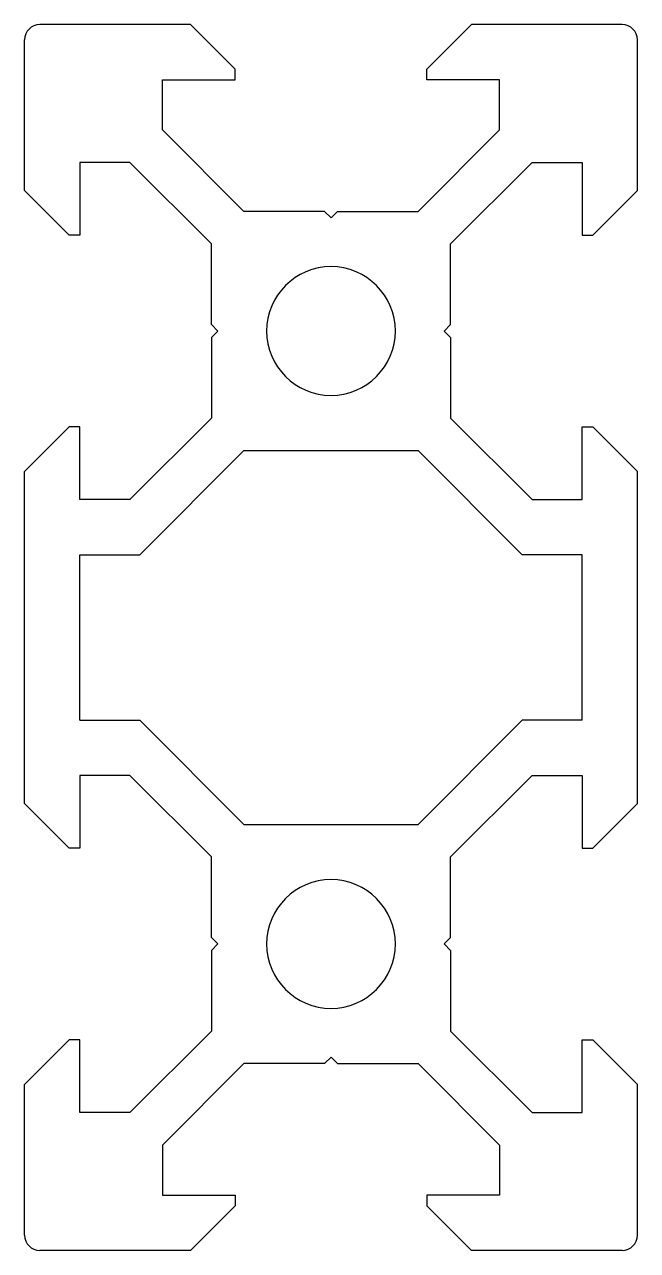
# Model space of a CAD drawing. Extents: x -10 to 10, y -20 to 20.
import ezdxf

# ---------------------------------------------------------------- set-up
doc = ezdxf.new("R2010")
doc.units = 0
doc.layers.get('0').update_dxf_attribs({"linetype": 'continuous'})

# ---------------------------------------------------------------- blocks, each defined once
blk = doc.blocks.new('PART__FEATURE')
at = {"color": 0}
for p, q in [((-4.58, 20), (-9.5, 20)), ((-3.125, 18.545), (-4.58, 20)), ((3.125, 18.545), (4.58, 20)), ((9.5, 20), (4.58, 20)), ((-10, 14.58), (-10, 19.5)), ((10, 14.58), (10, 19.5)), ((-3.125, 18.2), (-3.125, 18.545)), ((3.125, 18.2), (3.125, 18.545)), ((-5.5, 16.561), (-5.5, 18.2)), ((-5.5, 18.2), (-3.125, 18.2)), ((5.5, 18.2), (3.125, 18.2)), ((5.5, 16.561), (5.5, 18.2)), ((-2.839, 13.9), (-5.5, 16.561)), ((2.839, 13.9), (5.5, 16.561)), ((-8.2, 15.5), (-8.2, 13.125)), ((-6.561, 15.5), (-8.2, 15.5)), ((-3.9, 12.839), (-6.561, 15.5)), ((3.9, 12.839), (6.561, 15.5)), ((6.561, 15.5), (8.2, 15.5)), ((8.2, 15.5), (8.2, 13.125)), ((-8.545, 13.125), (-10, 14.58)), ((8.545, 13.125), (10, 14.58)), ((-0.21, 13.9), (-2.839, 13.9)), ((0, 13.69), (-0.21, 13.9)), ((0, 13.69), (0.21, 13.9)), ((0.21, 13.9), (2.839, 13.9)), ((-8.2, 13.125), (-8.545, 13.125)), ((-3.9, 10.21), (-3.9, 12.839)), ((3.9, 10.21), (3.9, 12.839)), ((8.2, 13.125), (8.545, 13.125)), ((-3.69, 10), (-3.9, 10.21)), ((-3.69, 10), (-3.9, 9.79)), ((3.69, 10), (3.9, 10.21)), ((3.69, 10), (3.9, 9.79)), ((-3.9, 9.79), (-3.9, 7.161)), ((3.9, 9.79), (3.9, 7.161)), ((-8.545, 6.875), (-10, 5.42)), ((-8.2, 6.875), (-8.545, 6.875)), ((-8.2, 4.5), (-8.2, 6.875)), ((-3.9, 7.161), (-6.561, 4.5)), ((3.9, 7.161), (6.561, 4.5)), ((8.2, 6.875), (8.545, 6.875)), ((8.2, 4.5), (8.2, 6.875)), ((8.545, 6.875), (10, 5.42)), ((-6.239, 2.7), (-2.839, 6.1)), ((-2.839, 6.1), (2.839, 6.1)), ((6.239, 2.7), (2.839, 6.1)), ((-10, -5.42), (-10, 5.42)), ((10, -5.42), (10, 5.42)), ((-6.561, 4.5), (-8.2, 4.5)), ((6.561, 4.5), (8.2, 4.5)), ((-8.2, -2.7), (-8.2, 2.7)), ((-8.2, 2.7), (-6.239, 2.7)), ((8.2, 2.7), (6.239, 2.7)), ((8.2, -2.7), (8.2, 2.7)), ((-8.2, -2.7), (-6.239, -2.7)), ((-6.239, -2.7), (-2.839, -6.1)), ((6.239, -2.7), (2.839, -6.1)), ((8.2, -2.7), (6.239, -2.7)), ((-8.2, -4.5), (-8.2, -6.875)), ((-6.561, -4.5), (-8.2, -4.5)), ((-3.9, -7.161), (-6.561, -4.5)), ((3.9, -7.161), (6.561, -4.5)), ((6.561, -4.5), (8.2, -4.5)), ((8.2, -4.5), (8.2, -6.875)), ((-8.545, -6.875), (-10, -5.42)), ((8.545, -6.875), (10, -5.42)), ((-2.839, -6.1), (2.839, -6.1)), ((-8.2, -6.875), (-8.545, -6.875)), ((-3.9, -9.79), (-3.9, -7.161)), ((3.9, -9.79), (3.9, -7.161)), ((8.2, -6.875), (8.545, -6.875)), ((-3.69, -10), (-3.9, -9.79)), ((-3.69, -10), (-3.9, -10.21)), ((3.69, -10), (3.9, -9.79)), ((3.69, -10), (3.9, -10.21)), ((-3.9, -10.21), (-3.9, -12.839)), ((3.9, -10.21), (3.9, -12.839)), ((-8.545, -13.125), (-10, -14.58)), ((-8.2, -13.125), (-8.545, -13.125)), ((-8.2, -15.5), (-8.2, -13.125)), ((-3.9, -12.839), (-6.561, -15.5)), ((3.9, -12.839), (6.561, -15.5)), ((8.2, -13.125), (8.545, -13.125)), ((8.2, -15.5), (8.2, -13.125)), ((8.545, -13.125), (10, -14.58)), ((-2.839, -13.9), (-5.5, -16.561)), ((-0.21, -13.9), (-2.839, -13.9)), ((0, -13.69), (-0.21, -13.9)), ((0, -13.69), (0.21, -13.9)), ((0.21, -13.9), (2.839, -13.9)), ((2.839, -13.9), (5.5, -16.561)), ((-10, -19.5), (-10, -14.58)), ((10, -19.5), (10, -14.58)), ((-6.561, -15.5), (-8.2, -15.5)), ((6.561, -15.5), (8.2, -15.5)), ((-5.5, -16.561), (-5.5, -18.2)), ((5.5, -16.561), (5.5, -18.2)), ((-5.5, -18.2), (-3.125, -18.2)), ((-3.125, -18.2), (-3.125, -18.545)), ((5.5, -18.2), (3.125, -18.2)), ((3.125, -18.2), (3.125, -18.545)), ((-3.125, -18.545), (-4.58, -20)), ((3.125, -18.545), (4.58, -20)), ((-4.58, -20), (-9.5, -20)), ((9.5, -20), (4.58, -20))]:
    blk.add_line(p, q, dxfattribs=at)
for centre, radius, start, end in [((-9.5, 19.5), 0.5, 90, -180), ((9.5, 19.5), 0.5, 0, 90), ((0, 10), 2.1, 0, -180), ((0, 10), 2.1, -180, 0), ((0, -10), 2.1, 0, -180), ((0, -10), 2.1, -180, 0), ((-9.5, -19.5), 0.5, -180, -90), ((9.5, -19.5), 0.5, -90, 0)]:
    blk.add_arc(centre, radius, start, end, dxfattribs=at)

msp = doc.modelspace()

# ---------------------------------------------------------------- block references
at = {"color": 0}
msp.add_blockref('PART__FEATURE', (0, 0), dxfattribs=at)

doc.saveas('drawing.dxf')
